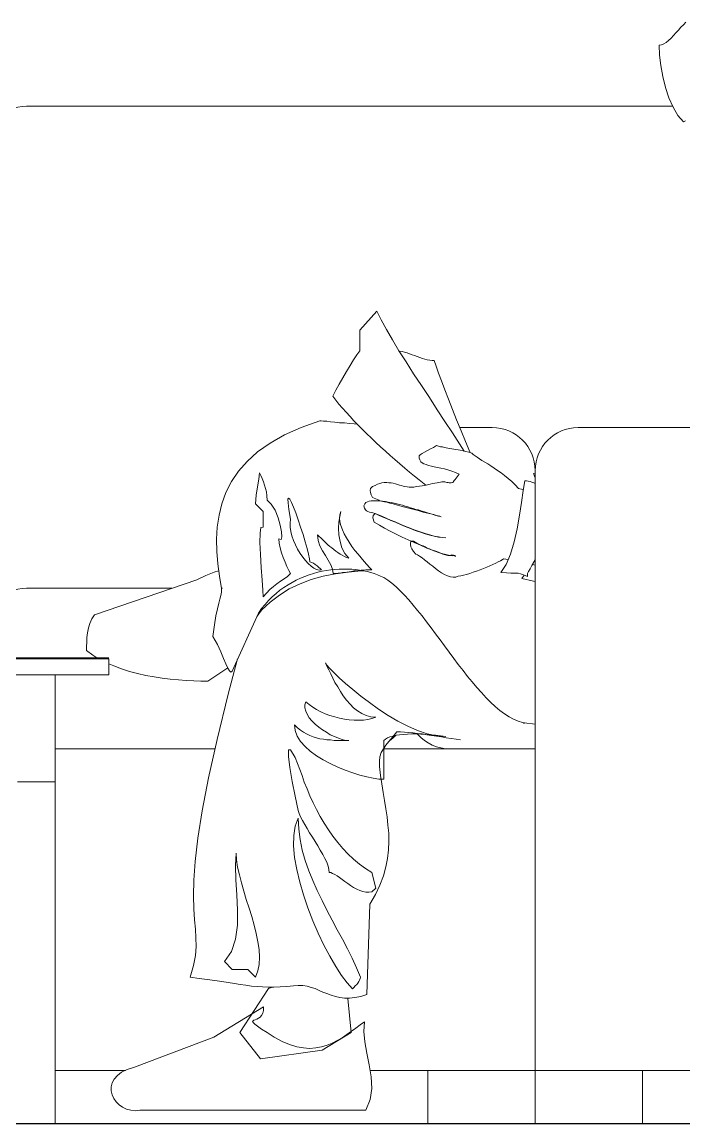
# Model space of a CAD drawing. Header units: inches. Extents: x 0.9 to 45.9, y 0.4 to 30.4.
# Drawn here: x 28.348 to 28.966, y 2.502 to 3.531 of the extents above; entities that cross this region are included whole.
import ezdxf

# ---------------------------------------------------------------- set-up
doc = ezdxf.new("R2010")
doc.units = ezdxf.units.IN
doc.header["$MEASUREMENT"] = 0
doc.layers.add('MUEBLES', color=8, linetype='Continuous')
doc.layers.add('MUROS', color=9, linetype='Continuous')
doc.layers.add('personas', color=21, linetype='Continuous', lineweight=0)

# ---------------------------------------------------------------- blocks, each defined once
blk = doc.blocks.new('DUDJIFMSK')
at = {"layer": 'MUEBLES', "lineweight": 0}
for p, q in [((1873.55, 919.2219), (1874.4176, 919.2219)), ((1873.55, 919.2209), (1874.4176, 919.2209)), ((1874.4176, 919.2209), (1874.4176, 919.2059)), ((1873.55, 919.2059), (1874.4176, 919.2059)), ((1874.3676, 919.2059), (1874.3676, 918.7867)), ((1874.3326, 919.1059), (1874.3676, 919.1059)), ((1874.3326, 918.7867), (1874.3676, 918.7867))]:
    blk.add_line(p, q, dxfattribs=at)

msp = doc.modelspace()

# ---------------------------------------------------------------- linework, layer by layer
at = {"layer": 'MUEBLES', "lineweight": 0}
for p, q in [((28.3523, 3.4524, -0.074), (28.9551, 3.4524, -0.074)), ((28.7565, 3.1524, -0.074), (28.7868, 3.1524, -0.074)), ((28.488, 3.0024, -0.074), (28.3523, 3.0024, -0.074)), ((28.3523, 3.0024, -0.074), (28.488, 3.0024, -0.074)), ((28.5351, 3.0024, -0.074), (28.5342, 3.0024, -0.074)), ((28.3791, 2.8524, -0.074), (28.5282, 2.8524, -0.074)), ((28.3791, 2.8524, -0.074), (28.5282, 2.8524, -0.074)), ((28.4446, 2.5524, -0.074), (28.3791, 2.5524, -0.074)), ((28.3791, 2.5524, -0.074), (28.4446, 2.5524, -0.074)), ((29.4349, 2.5524, -0.074), (28.6728, 2.5524, -0.074)), ((28.6728, 2.5524, -0.074), (28.8268, 2.5524, -0.074)), ((28.7268, 2.5524, -0.074), (28.7268, 2.5024, -0.074)), ((28.9268, 2.5524, -0.074), (28.9268, 2.5024, -0.074)), ((28.7268, 2.5024, -0.074), (28.8268, 2.5024, -0.074))]:
    msp.add_line(p, q, dxfattribs=at)
at = {"layer": 'MUEBLES', "lineweight": 15}
for p, q in [((29.3018, 3.1524, -0.074), (28.8668, 3.1524, -0.074)), ((28.8268, 3.1124, -0.074), (28.8268, 2.5024, -0.074)), ((28.8268, 2.8524, -0.074), (28.6852, 2.8524, -0.074)), ((28.8268, 2.5524, -0.074), (28.6728, 2.5524, -0.074))]:
    msp.add_line(p, q, dxfattribs=at)
at = {"layer": 'MUEBLES', "lineweight": 0}
for centre, start, end in [((28.3523, 3.4124, -0.074), 90, 180), ((28.7868, 3.1124, -0.074), 0, 90), ((28.3523, 2.9624, -0.074), 90, 180), ((28.6675, 2.8924, -0.074), 305.7429, 316.9948), ((28.7475, 2.8924, -0.074), 220.5908, 270)]:
    msp.add_arc(centre, 0.04, start, end, dxfattribs=at)
at = {"layer": 'MUEBLES', "lineweight": 15}
msp.add_arc((28.8668, 3.1124, -0.074), 0.04, 90, 180, dxfattribs=at)
at = {"layer": 'MUROS'}
msp.add_line((35.0849, 2.5024, -0.074), (20.9849, 2.5024, -0.074), dxfattribs=at)
at = {"layer": 'personas', "linetype": 'Continuous', "elevation": -0.074}
for points in [[(28.9669, 3.4388), (28.9653, 3.4377), (28.96, 3.4438), (28.9555, 3.4516), (28.9516, 3.4603), (28.9485, 3.47), (28.9458, 3.4801), (28.9441, 3.4903), (28.9429, 3.5001), (28.9425, 3.5094), (28.9446, 3.5098), (28.9467, 3.5106), (28.949, 3.512), (28.9511, 3.5138), (28.9536, 3.5159), (28.9558, 3.5184), (28.9581, 3.5208), (28.9606, 3.5234), (28.9628, 3.5261), (28.9651, 3.5285), (28.9674, 3.531)], [(28.7605, 3.1304), (28.7562, 3.1372), (28.7497, 3.1476), (28.7427, 3.1581), (28.7355, 3.1691), (28.7281, 3.1804), (28.7208, 3.1916), (28.7134, 3.2026), (28.7064, 3.2137), (28.6997, 3.2242), (28.6936, 3.2344), (28.688, 3.244), (28.6831, 3.2529), (28.679, 3.261), (28.6634, 3.2433), (28.6634, 3.2242), (28.6606, 3.2203), (28.6575, 3.2156), (28.6541, 3.2103), (28.6508, 3.2047), (28.6473, 3.1989), (28.644, 3.193), (28.6408, 3.1872), (28.638, 3.1816), (28.6408, 3.1779), (28.6438, 3.1742), (28.6471, 3.1705), (28.6505, 3.1667), (28.6541, 3.1627), (28.6578, 3.1588), (28.6617, 3.1548), (28.6657, 3.1507), (28.6697, 3.1467), (28.6739, 3.1427), (28.6783, 3.1386), (28.6827, 3.1346), (28.6871, 3.1304), (28.6915, 3.1265), (28.696, 3.1225), (28.7006, 3.1187), (28.7052, 3.1146), (28.7097, 3.1109), (28.7143, 3.1071), (28.7186, 3.1036), (28.7232, 3.0999), (28.7248, 3.0987), (28.7248, 3.0987)], [(28.6999, 3.2238), (28.7004, 3.2238), (28.7027, 3.2233), (28.705, 3.2228), (28.7073, 3.2221), (28.7097, 3.2212), (28.712, 3.2203), (28.7144, 3.2196), (28.7169, 3.2188), (28.7192, 3.2179), (28.7216, 3.217), (28.7239, 3.2163), (28.7262, 3.2158), (28.7285, 3.2152), (28.7306, 3.2151), (28.7327, 3.2149), (28.7344, 3.2098), (28.7365, 3.2033), (28.7393, 3.196), (28.7425, 3.1877), (28.746, 3.1788), (28.7497, 3.1693), (28.7535, 3.1595), (28.7577, 3.1495), (28.7618, 3.1395), (28.7658, 3.1297), (28.7662, 3.1288), (28.7662, 3.129)], [(28.8268, 2.8756), (28.8242, 2.8759), (28.8191, 2.8764), (28.8149, 2.8771), (28.8109, 2.8783), (28.8067, 2.8801), (28.8024, 2.8823), (28.7981, 2.8851), (28.7939, 2.8883), (28.7896, 2.892), (28.7853, 2.896), (28.7811, 2.9002), (28.7767, 2.905), (28.7725, 2.9097), (28.7681, 2.915), (28.7637, 2.9202), (28.7595, 2.9256), (28.7551, 2.9313), (28.7509, 2.937), (28.7465, 2.9428), (28.7423, 2.9486), (28.7381, 2.9544), (28.7339, 2.96), (28.7297, 2.9656), (28.7255, 2.9712), (28.7213, 2.9767), (28.7171, 2.9817), (28.713, 2.9868), (28.709, 2.9916), (28.705, 2.9959), (28.7009, 3), (28.6971, 3.0038), (28.6932, 3.0072), (28.6894, 3.0101), (28.6855, 3.0126), (28.6827, 3.0138), (28.6797, 3.0151), (28.6767, 3.0161), (28.6734, 3.0172), (28.6701, 3.018), (28.6666, 3.0187), (28.6631, 3.0193), (28.6594, 3.0198), (28.6557, 3.0201), (28.6519, 3.0203), (28.648, 3.0203), (28.6441, 3.0203), (28.6401, 3.02), (28.6363, 3.0196), (28.6322, 3.0191), (28.6282, 3.0184), (28.624, 3.0173), (28.6199, 3.0163), (28.6159, 3.0151), (28.6119, 3.0135), (28.6079, 3.0119), (28.604, 3.01), (28.6001, 3.0079), (28.5963, 3.0056), (28.5924, 3.0031), (28.5888, 3.0005), (28.5851, 2.9975), (28.5816, 2.9944), (28.5782, 2.9909), (28.5749, 2.9874), (28.5716, 2.9835), (28.5686, 2.9793), (28.5442, 2.9251), (28.5428, 2.9242), (28.5416, 2.9253), (28.54, 2.9279), (28.5383, 2.9318), (28.5362, 2.937), (28.5335, 2.9432), (28.5304, 2.95), (28.5263, 2.9574), (28.5277, 2.9682), (28.5291, 2.9768), (28.5305, 2.9833), (28.5318, 2.9884), (28.5328, 2.9923), (28.5335, 2.9956), (28.5341, 2.9987), (28.5342, 3.0021), (28.5323, 3.0137), (28.5307, 3.0252), (28.5298, 3.0368), (28.5297, 3.0482), (28.5302, 3.0594), (28.532, 3.0706), (28.5346, 3.0813), (28.5384, 3.0918), (28.5435, 3.102), (28.55, 3.1116), (28.5582, 3.1209), (28.5679, 3.1297), (28.5795, 3.1379), (28.593, 3.1455), (28.6084, 3.1525), (28.6261, 3.1586), (28.6273, 3.1586), (28.6294, 3.1585), (28.6324, 3.1583), (28.6359, 3.1579), (28.6399, 3.1576), (28.6443, 3.157), (28.6489, 3.1567), (28.6536, 3.1563), (28.658, 3.1558), (28.661, 3.1556), (28.661, 3.1555)], [(28.8158, 3.0943), (28.8142, 3.0948), (28.8124, 3.0953), (28.8112, 3.0957), (28.8081, 3.099), (28.8049, 3.102), (28.8016, 3.105), (28.7982, 3.1076), (28.7951, 3.1101), (28.7918, 3.1123), (28.7886, 3.1146), (28.7856, 3.1166), (28.7826, 3.1185), (28.7798, 3.1202), (28.7772, 3.1218), (28.7749, 3.1234), (28.7726, 3.1248), (28.7707, 3.126), (28.7691, 3.1272), (28.7677, 3.1285), (28.7648, 3.1294), (28.762, 3.13), (28.7595, 3.1308), (28.757, 3.1313), (28.7549, 3.1316), (28.7528, 3.132), (28.7509, 3.1323), (28.749, 3.1327), (28.7472, 3.1329), (28.7455, 3.1332), (28.7437, 3.1336), (28.7421, 3.1339), (28.7404, 3.1343), (28.7386, 3.1346), (28.7367, 3.1351), (28.7348, 3.1357), (28.7339, 3.135), (28.732, 3.1337), (28.7293, 3.1325), (28.7265, 3.1309), (28.7237, 3.1295), (28.7213, 3.1281), (28.7194, 3.1269), (28.7186, 3.126), (28.7186, 3.1239), (28.7192, 3.1222), (28.7201, 3.1206), (28.7215, 3.1195), (28.723, 3.1185), (28.7251, 3.1178), (28.7274, 3.1171), (28.73, 3.1164), (28.7327, 3.1158), (28.7357, 3.1153), (28.7388, 3.1146), (28.7421, 3.1139), (28.7455, 3.113), (28.749, 3.1118), (28.7525, 3.1106), (28.756, 3.1088), (28.7551, 3.1076), (28.7541, 3.1064), (28.7532, 3.1052), (28.7523, 3.1039), (28.7514, 3.1029), (28.7507, 3.1022), (28.7502, 3.1015), (28.7499, 3.1013), (28.7486, 3.1009), (28.7477, 3.1008), (28.7472, 3.1008), (28.7465, 3.1009), (28.7456, 3.1011), (28.7444, 3.1013), (28.7425, 3.1017), (28.7399, 3.1017), (28.7386, 3.1015), (28.7371, 3.1013), (28.7353, 3.1009), (28.7332, 3.1006), (28.7311, 3.1001), (28.7288, 3.0995), (28.7264, 3.099), (28.7239, 3.0985), (28.7213, 3.098), (28.7188, 3.0976), (28.7162, 3.0973), (28.7137, 3.0969), (28.7115, 3.0969), (28.7092, 3.0969), (28.7073, 3.0971), (28.7053, 3.0974), (28.7037, 3.0978), (28.702, 3.0983), (28.7002, 3.0988), (28.6985, 3.0994), (28.6966, 3.0999), (28.6945, 3.1004), (28.6925, 3.1008), (28.6904, 3.1009), (28.6883, 3.1011), (28.686, 3.1011), (28.6839, 3.1008), (28.6818, 3.1002), (28.6796, 3.0995), (28.6775, 3.0985), (28.6752, 3.0973), (28.6731, 3.0955), (28.6729, 3.0936), (28.6732, 3.0917), (28.6739, 3.0896), (28.675, 3.0871), (28.6767, 3.0866), (28.6783, 3.0859), (28.6796, 3.0853), (28.681, 3.0846), (28.682, 3.0841), (28.6834, 3.0838), (28.6846, 3.0834), (28.6862, 3.0832), (28.6867, 3.0831), (28.6885, 3.0827), (28.6911, 3.082), (28.6945, 3.0811), (28.6985, 3.0799), (28.7029, 3.0789), (28.7076, 3.0775), (28.7127, 3.0762), (28.7176, 3.075), (28.7223, 3.0736), (28.7267, 3.0725), (28.7307, 3.0715), (28.7341, 3.0704), (28.7367, 3.0697), (28.7385, 3.0694), (28.739, 3.0692), (28.7379, 3.0696), (28.7364, 3.0699), (28.7344, 3.0704), (28.7322, 3.0713), (28.7295, 3.072), (28.7265, 3.0729), (28.7236, 3.0738), (28.7202, 3.0748), (28.718, 3.0755), (28.7155, 3.0761), (28.713, 3.0768), (28.7106, 3.0776), (28.7081, 3.0783), (28.7055, 3.079), (28.703, 3.0799), (28.7004, 3.0806), (28.6978, 3.0813), (28.6952, 3.0818), (28.6925, 3.0825), (28.6897, 3.0829), (28.6871, 3.0834), (28.6845, 3.0838), (28.6818, 3.0839), (28.6792, 3.0839), (28.6775, 3.0839), (28.6755, 3.0839), (28.6738, 3.0839), (28.672, 3.0836), (28.6703, 3.0831), (28.6689, 3.0824), (28.6678, 3.0811), (28.6669, 3.0794), (28.6676, 3.0773), (28.6685, 3.0757), (28.6696, 3.0747), (28.6708, 3.074), (28.6722, 3.0736), (28.6738, 3.0732), (28.6755, 3.0729), (28.6775, 3.0722), (28.6806, 3.071), (28.6839, 3.0696), (28.6878, 3.0678), (28.692, 3.0661), (28.6962, 3.0643), (28.7008, 3.0624), (28.7053, 3.0604), (28.7101, 3.0585), (28.7148, 3.0568), (28.7195, 3.055), (28.7241, 3.0534), (28.7285, 3.0522), (28.7327, 3.051), (28.7365, 3.0503), (28.7402, 3.0498), (28.7434, 3.0496), (28.7402, 3.0498), (28.7365, 3.0501), (28.7327, 3.051), (28.7286, 3.052), (28.7243, 3.0533), (28.7197, 3.0547), (28.715, 3.0564), (28.7104, 3.0582), (28.7057, 3.0601), (28.7011, 3.062), (28.6966, 3.064), (28.6922, 3.0657), (28.688, 3.0676), (28.6841, 3.0692), (28.6806, 3.0708), (28.6775, 3.0722), (28.6766, 3.0713), (28.6757, 3.0703), (28.6755, 3.0682), (28.6767, 3.064), (28.6815, 3.0613), (28.6864, 3.0585), (28.6917, 3.0557), (28.6973, 3.0529), (28.7029, 3.0501), (28.7085, 3.0475), (28.7141, 3.045), (28.7197, 3.0426), (28.7251, 3.0403), (28.7302, 3.0384), (28.7351, 3.0366), (28.7395, 3.035), (28.7435, 3.034), (28.7471, 3.0331), (28.75, 3.0328), (28.7523, 3.0329), (28.7523, 3.0321), (28.7523, 3.0319), (28.7521, 3.0322), (28.7523, 3.0329), (28.7506, 3.0333), (28.7492, 3.0335), (28.7483, 3.0333), (28.7474, 3.0331), (28.7465, 3.0329), (28.7455, 3.0329), (28.7441, 3.0333), (28.742, 3.034), (28.7407, 3.0343), (28.7392, 3.0349), (28.7376, 3.0354), (28.7358, 3.0361), (28.7341, 3.0368), (28.7322, 3.0375), (28.7302, 3.0384), (28.7281, 3.0391), (28.7262, 3.0399), (28.7241, 3.041), (28.7222, 3.0419), (28.7202, 3.0427), (28.7183, 3.0436), (28.7165, 3.0445), (28.7148, 3.0454), (28.7132, 3.0463), (28.7118, 3.0464), (28.7109, 3.0459), (28.7104, 3.0448), (28.7104, 3.0433), (28.7108, 3.0412), (28.7118, 3.0391), (28.7134, 3.0366), (28.7155, 3.0342), (28.7172, 3.0335), (28.719, 3.0324), (28.7213, 3.0308), (28.7236, 3.0291), (28.726, 3.0272), (28.7285, 3.025), (28.7313, 3.0229), (28.7339, 3.0208), (28.7367, 3.0187), (28.7395, 3.0168), (28.7423, 3.0152), (28.7451, 3.014), (28.7477, 3.0131), (28.7502, 3.0128), (28.7527, 3.0129), (28.7549, 3.0137), (28.7574, 3.014), (28.76, 3.0145), (28.7628, 3.0154), (28.7658, 3.0163), (28.769, 3.0173), (28.7721, 3.0184), (28.7754, 3.0196), (28.7786, 3.0208), (28.7816, 3.0221), (28.7846, 3.0235), (28.7874, 3.0247), (28.79, 3.0259), (28.7923, 3.027), (28.7944, 3.028), (28.796, 3.0291), (28.7972, 3.0298), (28.7995, 3.0296), (28.8017, 3.0293), (28.8017, 3.0293)], [(28.5768, 3.0848), (28.5766, 3.0887), (28.5761, 3.0924), (28.5754, 3.0957), (28.5745, 3.0988), (28.5735, 3.1018), (28.5723, 3.1048), (28.571, 3.1076), (28.5696, 3.1102), (28.5691, 3.1043), (28.5679, 3.0971), (28.5665, 3.0894), (28.566, 3.0813), (28.5731, 3.074), (28.5731, 3.0596), (28.571, 3.0592), (28.5702, 3.054), (28.57, 3.045), (28.5705, 3.0338), (28.5712, 3.0217), (28.5721, 3.0101), (28.5728, 3.0005), (28.5731, 2.9944), (28.5761, 2.998), (28.5793, 3.0014), (28.5826, 3.004), (28.5859, 3.0066), (28.5893, 3.0089), (28.5926, 3.0112), (28.5958, 3.0135), (28.5986, 3.0161), (28.597, 3.0191), (28.5952, 3.0228), (28.5935, 3.0268), (28.5917, 3.031), (28.5902, 3.0356), (28.5889, 3.0401), (28.588, 3.0445), (28.5877, 3.0487), (28.5898, 3.0478), (28.5905, 3.0503), (28.5903, 3.055), (28.5891, 3.0613), (28.587, 3.0683), (28.5842, 3.0752), (28.5807, 3.081), (28.5768, 3.0848)], [(28.8268, 3.1093), (28.8251, 3.1094), (28.8263, 3.1071), (28.8268, 3.1061)], [(28.8268, 3.1003), (28.8256, 3.1008), (28.8238, 3.1015), (28.8221, 3.102), (28.8203, 3.1023), (28.8187, 3.1027), (28.8172, 3.1027), (28.8156, 3.0936), (28.814, 3.0825), (28.8121, 3.0706), (28.81, 3.058), (28.8072, 3.0457), (28.8039, 3.0343), (28.7998, 3.0245), (28.7947, 3.017), (28.8002, 3.0168), (28.804, 3.0166), (28.8068, 3.0166), (28.8089, 3.0166), (28.8109, 3.0165), (28.813, 3.0159), (28.8158, 3.0149), (28.8198, 3.0133), (28.8195, 3.0145), (28.8198, 3.0161), (28.8207, 3.0182), (28.8221, 3.0207), (28.8238, 3.0238), (28.8258, 3.0275), (28.8268, 3.0295)], [(28.5986, 3.0668), (28.597, 3.0761), (28.5963, 3.0822), (28.5961, 3.0855), (28.5968, 3.0866), (28.5979, 3.0855), (28.5994, 3.0825), (28.6014, 3.0782), (28.6035, 3.0727), (28.6058, 3.0664), (28.608, 3.0596), (28.6103, 3.0527), (28.6122, 3.0459), (28.614, 3.0396), (28.6154, 3.0342), (28.6163, 3.0298), (28.6166, 3.027), (28.6182, 3.0266), (28.6199, 3.0257), (28.6217, 3.0247), (28.6235, 3.0233), (28.625, 3.0219), (28.6263, 3.0208), (28.6271, 3.02), (28.6275, 3.0196), (28.6254, 3.0194), (28.6229, 3.02), (28.6205, 3.0212), (28.6179, 3.0229), (28.6152, 3.0254), (28.6126, 3.0282), (28.61, 3.0315), (28.6075, 3.035), (28.6052, 3.0389), (28.6033, 3.0429), (28.6014, 3.0471), (28.6, 3.0513), (28.5989, 3.0554), (28.5984, 3.0594), (28.5982, 3.0633), (28.5986, 3.0668)], [(28.6746, 3.0196), (28.6724, 3.0219), (28.6699, 3.0245), (28.6673, 3.0275), (28.6645, 3.0307), (28.6617, 3.0342), (28.6587, 3.0378), (28.6559, 3.0415), (28.6533, 3.0456), (28.6508, 3.0494), (28.6487, 3.0533), (28.647, 3.0571), (28.6455, 3.061), (28.6447, 3.0645), (28.6443, 3.068), (28.6445, 3.0711), (28.6455, 3.074), (28.6445, 3.0694), (28.6436, 3.0641), (28.6434, 3.0584), (28.6438, 3.0522), (28.6448, 3.0461), (28.6466, 3.0403), (28.6494, 3.035), (28.6529, 3.0305), (28.6508, 3.0312), (28.6489, 3.0322), (28.6468, 3.0333), (28.6448, 3.0343), (28.6427, 3.0357), (28.6408, 3.0371), (28.6389, 3.0385), (28.6371, 3.0401), (28.6352, 3.0415), (28.6335, 3.0431), (28.6317, 3.0447), (28.6299, 3.0463), (28.6284, 3.0478), (28.6268, 3.0494), (28.6252, 3.0508), (28.6238, 3.0522), (28.6245, 3.047), (28.6261, 3.042), (28.6284, 3.0373), (28.6312, 3.0329), (28.6338, 3.0286), (28.6361, 3.0243), (28.6377, 3.0201), (28.6384, 3.0161), (28.6398, 3.0161), (28.6413, 3.0163), (28.6431, 3.0165), (28.645, 3.0166), (28.647, 3.017), (28.6491, 3.0172), (28.6512, 3.0175), (28.6533, 3.0179), (28.6555, 3.0182), (28.6578, 3.0186), (28.6601, 3.0187), (28.6624, 3.0191), (28.6645, 3.0193), (28.6668, 3.0194), (28.6689, 3.0196), (28.671, 3.0196), (28.6746, 3.0196)], [(28.8244, 3.0247), (28.8268, 3.0241)], [(28.4181, 2.9375), (28.4141, 2.94), (28.4084, 2.9442), (28.4084, 2.9481), (28.4085, 2.9521), (28.4087, 2.9565), (28.4092, 2.9609), (28.4101, 2.9654), (28.4115, 2.9696), (28.4133, 2.9739), (28.4157, 2.9775), (28.5111, 3.0103), (28.5195, 3.0144), (28.5274, 3.0175), (28.5316, 3.0187), (28.5316, 3.0187)], [(28.5674, 2.9765), (28.5716, 2.9819), (28.5795, 2.9896), (28.5882, 2.9961), (28.5975, 3.0019), (28.6075, 3.0066), (28.618, 3.0105), (28.6291, 3.0137), (28.6406, 3.0159), (28.6524, 3.0175), (28.6645, 3.0186), (28.6671, 3.0186), (28.6671, 3.0186)], [(28.8165, 3.0145), (28.8144, 3.0115), (28.8254, 3.0091), (28.8268, 3.0088)], [(28.54, 2.9281), (28.5214, 2.9158), (28.5151, 2.9158), (28.5083, 2.916), (28.5013, 2.9164), (28.4941, 2.9169), (28.4865, 2.9176), (28.479, 2.9186), (28.4713, 2.9197), (28.4636, 2.9211), (28.4559, 2.9228), (28.4483, 2.9248), (28.441, 2.9272), (28.4338, 2.9299), (28.4291, 2.9319)], [(28.7573, 2.861), (28.7532, 2.8615), (28.7486, 2.8622), (28.7439, 2.8629), (28.7393, 2.8636), (28.7348, 2.8643), (28.7302, 2.865), (28.7257, 2.8657), (28.7213, 2.8664), (28.7171, 2.8669), (28.7129, 2.8674), (28.7088, 2.8678), (28.705, 2.8681), (28.7013, 2.8685), (28.6978, 2.8685), (28.6939, 2.8636), (28.6904, 2.8594), (28.6876, 2.8559), (28.6852, 2.8524), (28.6832, 2.849), (28.682, 2.8452), (28.6815, 2.841), (28.6817, 2.8359), (28.6825, 2.8278), (28.6838, 2.8198), (28.685, 2.8119), (28.6862, 2.8043), (28.6876, 2.7966), (28.6887, 2.7891), (28.6895, 2.7814), (28.6903, 2.7738), (28.6904, 2.7661), (28.6901, 2.7584), (28.6892, 2.7503), (28.6876, 2.7423), (28.6853, 2.734), (28.682, 2.7254), (28.678, 2.7165), (28.6727, 2.7074), (28.6699, 2.6232), (28.6641, 2.6213), (28.6587, 2.6203), (28.6536, 2.6197), (28.6491, 2.6199), (28.6447, 2.6204), (28.6405, 2.6213), (28.6364, 2.6225), (28.6326, 2.6241), (28.6289, 2.6255), (28.6252, 2.6271), (28.6215, 2.6287), (28.6179, 2.6299), (28.614, 2.631), (28.6101, 2.6315), (28.6059, 2.6317), (28.6015, 2.6313), (28.5951, 2.6306), (28.5889, 2.6303), (28.5831, 2.6301), (28.5777, 2.6301), (28.5724, 2.6303), (28.5674, 2.6308), (28.5621, 2.6311), (28.557, 2.6318), (28.5518, 2.6325), (28.5463, 2.6334), (28.5405, 2.6343), (28.5346, 2.6353), (28.5279, 2.6364), (28.5209, 2.6373), (28.5134, 2.6383), (28.5051, 2.6394), (28.5081, 2.6504), (28.5099, 2.6597), (28.5106, 2.6681), (28.5104, 2.676), (28.5099, 2.6841), (28.509, 2.693), (28.5083, 2.7032), (28.5081, 2.7153), (28.5085, 2.7298), (28.5097, 2.7475), (28.5123, 2.7691), (28.5163, 2.7947), (28.5221, 2.8254), (28.5302, 2.8613), (28.5405, 2.9036), (28.5493, 2.9365), (28.5493, 2.9363)], [(28.5486, 2.9337), (28.5479, 2.9334), (28.5479, 2.9334)], [(28.7434, 2.8639), (28.735, 2.8646), (28.7262, 2.8666), (28.7172, 2.8697), (28.708, 2.8736), (28.6988, 2.8785), (28.6897, 2.8837), (28.6808, 2.8895), (28.6724, 2.8957), (28.6643, 2.9018), (28.6568, 2.9078), (28.6499, 2.9136), (28.6441, 2.9188), (28.6391, 2.9237), (28.6352, 2.9276), (28.6326, 2.9307), (28.6312, 2.9327), (28.6326, 2.9297), (28.6342, 2.9263), (28.6361, 2.9227), (28.638, 2.9186), (28.6401, 2.9146), (28.6426, 2.9104), (28.6452, 2.906), (28.6478, 2.902), (28.6508, 2.8979), (28.6541, 2.8943), (28.6575, 2.8909), (28.6612, 2.888), (28.665, 2.8855), (28.6692, 2.8836), (28.6736, 2.8823), (28.6782, 2.882), (28.6746, 2.8808), (28.6708, 2.8799), (28.6668, 2.8794), (28.6624, 2.8792), (28.658, 2.8792), (28.6534, 2.8795), (28.6489, 2.8802), (28.6443, 2.8811), (28.6398, 2.8823), (28.6352, 2.8836), (28.6308, 2.8853), (28.6268, 2.8871), (28.6228, 2.8892), (28.6193, 2.8915), (28.6159, 2.8939), (28.6129, 2.8965), (28.6121, 2.8937), (28.6121, 2.8908), (28.6128, 2.8878), (28.6142, 2.8848), (28.6161, 2.8816), (28.6185, 2.8787), (28.6215, 2.8757), (28.6249, 2.8729), (28.6284, 2.8703), (28.6321, 2.868), (28.6357, 2.8657), (28.6396, 2.8639), (28.6433, 2.8624), (28.6468, 2.8611), (28.6499, 2.8604), (28.6529, 2.8603), (28.6496, 2.8603), (28.6461, 2.8603), (28.6427, 2.8604), (28.6394, 2.8604), (28.6359, 2.8608), (28.6326, 2.861), (28.6294, 2.8615), (28.6261, 2.862), (28.6229, 2.8629), (28.6198, 2.8638), (28.6166, 2.865), (28.6136, 2.8664), (28.6107, 2.8681), (28.6079, 2.8701), (28.6051, 2.8722), (28.6022, 2.8748), (28.6029, 2.8695), (28.6049, 2.8643), (28.608, 2.8594), (28.6122, 2.8546), (28.6171, 2.8503), (28.6229, 2.8461), (28.6291, 2.8422), (28.6357, 2.8387), (28.6426, 2.8354), (28.6496, 2.8326), (28.6566, 2.8301), (28.6633, 2.828), (28.6697, 2.8264), (28.6757, 2.8252), (28.681, 2.8243), (28.6855, 2.8241), (28.6855, 2.8603), (28.6871, 2.8615), (28.689, 2.8627), (28.6913, 2.8636), (28.6941, 2.8645), (28.6971, 2.8652), (28.7002, 2.8657), (28.7039, 2.866), (28.7076, 2.8662), (28.7116, 2.8664), (28.7158, 2.8664), (28.7202, 2.8662), (28.7246, 2.8659), (28.7293, 2.8655), (28.7339, 2.8652), (28.7386, 2.8646), (28.7434, 2.8639)], [(28.8167, 2.8767), (28.8162, 2.8759)], [(28.6746, 2.7372), (28.6687, 2.7409), (28.6629, 2.7449), (28.6575, 2.7495), (28.6522, 2.7544), (28.6473, 2.7596), (28.6426, 2.7651), (28.638, 2.771), (28.634, 2.777), (28.6299, 2.7831), (28.6263, 2.7894), (28.6228, 2.7959), (28.6196, 2.8022), (28.6166, 2.8087), (28.614, 2.8152), (28.6115, 2.8215), (28.6094, 2.8276), (28.6028, 2.8443), (28.5987, 2.8517), (28.5968, 2.8515), (28.5968, 2.8454), (28.598, 2.835), (28.6003, 2.822), (28.6029, 2.8082), (28.6058, 2.795), (28.6066, 2.7922), (28.608, 2.7891), (28.6098, 2.7856), (28.6119, 2.7819), (28.6142, 2.7782), (28.6164, 2.7742), (28.6191, 2.7701), (28.6215, 2.7661), (28.6242, 2.7621), (28.6264, 2.7581), (28.6287, 2.754), (28.6306, 2.7503), (28.6324, 2.7467), (28.6336, 2.7431), (28.6343, 2.74), (28.6347, 2.7372), (28.6363, 2.737), (28.6378, 2.7363), (28.6399, 2.7353), (28.642, 2.7339), (28.6443, 2.7323), (28.6468, 2.7305), (28.6492, 2.7286), (28.652, 2.7268), (28.6547, 2.7249), (28.6575, 2.7232), (28.6604, 2.7216), (28.6633, 2.7204), (28.6662, 2.7193), (28.669, 2.7188), (28.6718, 2.7186), (28.6746, 2.719), (28.6782, 2.7226), (28.6746, 2.7372)], [(28.6638, 2.6394), (28.6601, 2.6481), (28.6561, 2.6571), (28.6517, 2.6658), (28.647, 2.6748), (28.6422, 2.6837), (28.6375, 2.6927), (28.6326, 2.7018), (28.628, 2.7109), (28.6235, 2.7202), (28.6193, 2.7295), (28.6156, 2.7388), (28.6122, 2.7484), (28.6096, 2.7581), (28.6075, 2.7679), (28.6063, 2.7777), (28.6058, 2.7879), (28.6031, 2.7803), (28.6017, 2.7716), (28.6015, 2.7619), (28.6024, 2.7512), (28.6044, 2.74), (28.6072, 2.7282), (28.6107, 2.7162), (28.6149, 2.7041), (28.6194, 2.6921), (28.6245, 2.6806), (28.6298, 2.6693), (28.6354, 2.659), (28.6408, 2.6495), (28.6462, 2.6411), (28.6515, 2.6341), (28.6564, 2.6285), (28.6578, 2.6299), (28.659, 2.6313), (28.6604, 2.6325), (28.6615, 2.6339), (28.6624, 2.6353), (28.6631, 2.6366), (28.6636, 2.638), (28.6638, 2.6394)], [(28.5479, 2.7552), (28.5483, 2.7489), (28.5493, 2.7421), (28.5509, 2.7349), (28.5528, 2.7274), (28.5551, 2.7198), (28.5574, 2.7119), (28.56, 2.7039), (28.5625, 2.696), (28.5647, 2.6879), (28.5667, 2.6802), (28.5682, 2.6725), (28.5693, 2.6651), (28.5696, 2.658), (28.5693, 2.6513), (28.5682, 2.6452), (28.566, 2.6394), (28.5588, 2.6466), (28.5442, 2.6466), (28.537, 2.6539), (28.5435, 2.6634), (28.5474, 2.6748), (28.5491, 2.6879), (28.5493, 2.702), (28.5486, 2.7162), (28.5477, 2.7304), (28.5472, 2.7435), (28.5479, 2.7552)], [(28.6522, 2.6194), (28.6552, 2.5877), (28.6282, 2.5712), (28.5707, 2.5631), (28.5514, 2.5877), (28.5782, 2.6287), (28.5819, 2.6301), (28.5819, 2.6301)], [(28.4531, 2.5554), (28.527, 2.5834), (28.5733, 2.6118), (28.5735, 2.6083), (28.5728, 2.6057), (28.5717, 2.6036), (28.5703, 2.6022), (28.5688, 2.6011), (28.5672, 2.6003), (28.5656, 2.5997), (28.5644, 2.5992), (28.5637, 2.5987), (28.5633, 2.598), (28.564, 2.5969), (28.5654, 2.5955), (28.5679, 2.5936), (28.5717, 2.591), (28.5768, 2.5877), (28.5835, 2.5834), (28.5908, 2.5794), (28.5977, 2.5764), (28.6044, 2.5743), (28.6107, 2.5733), (28.6164, 2.5729), (28.6222, 2.5733), (28.6275, 2.5743), (28.6327, 2.5759), (28.6375, 2.5778), (28.6422, 2.5803), (28.6468, 2.5829), (28.6512, 2.5859), (28.6554, 2.5889), (28.6596, 2.5919), (28.6636, 2.5948), (28.6676, 2.5976), (28.6669, 2.5887), (28.6678, 2.5789), (28.6697, 2.5684), (28.672, 2.5575), (28.6738, 2.5465), (28.6745, 2.5356), (28.6729, 2.5251), (28.6689, 2.5154), (28.4581, 2.5154), (28.4538, 2.5147), (28.4496, 2.5151), (28.4455, 2.5161), (28.4418, 2.5179), (28.4387, 2.5202), (28.4359, 2.523), (28.4338, 2.5261), (28.4322, 2.5296), (28.4313, 2.5333), (28.4313, 2.537), (28.4324, 2.5407), (28.4341, 2.5443), (28.4371, 2.5477), (28.4411, 2.5507), (28.4464, 2.5533), (28.4531, 2.5554)]]:
    msp.add_lwpolyline(points, dxfattribs=at)

# ---------------------------------------------------------------- block references
msp.add_blockref('DUDJIFMSK', (-1845.9885, -916.2843, -0.074))

doc.saveas('drawing.dxf')
